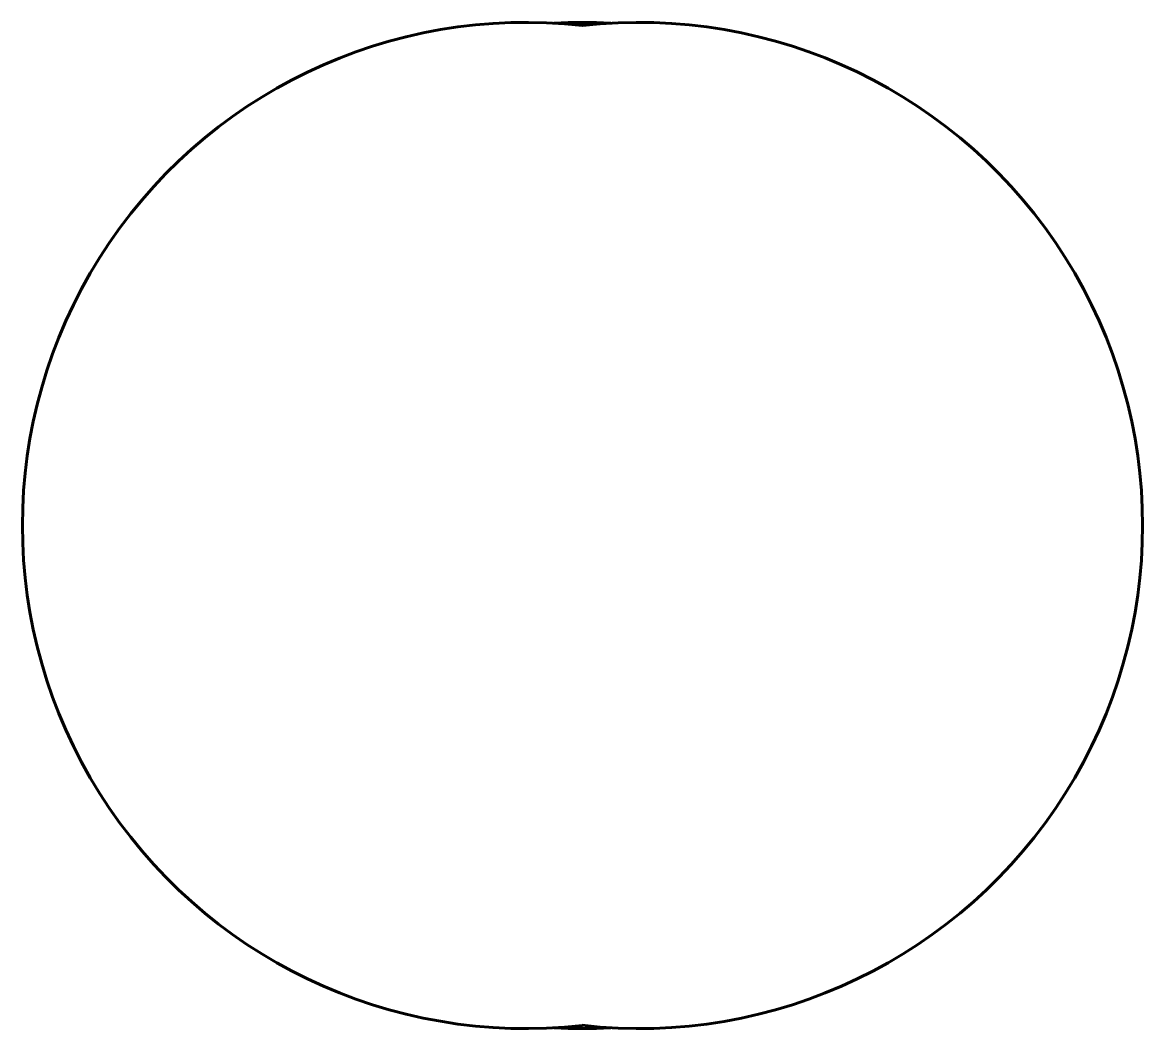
# Model space of a CAD drawing. Header units: millimetres. Extents: x 380.6 to 400.6, y -11.7 to 6.3.
import ezdxf

# ---------------------------------------------------------------- set-up
doc = ezdxf.new("R2010")
doc.units = ezdxf.units.MM
doc.linetypes.add('K5LT_BASIC', pattern=[0])
doc.layers.add('Системный слой', color=7, linetype='Continuous')

msp = doc.modelspace()

# ---------------------------------------------------------------- linework, layer by layer
at = {"layer": 'Системный слой', "color": 150, "linetype": 'K5LT_BASIC', "lineweight": 60, "true_color": 0x0080ff}
for centre, radius, start, end in [((389.572, -2.715), 9, 83.5253, 276.4747), ((390.58, -2.715), 9, 86.746, 93.2103), ((390.58, -1.765), 8, 89.4694, 90.4396), ((391.602, -2.715), 9, 263.4813, 96.5187), ((390.58, -2.715), 9, 266.7897, 273.254)]:
    msp.add_arc(centre, radius, start, end, dxfattribs=at)

doc.saveas('drawing.dxf')
